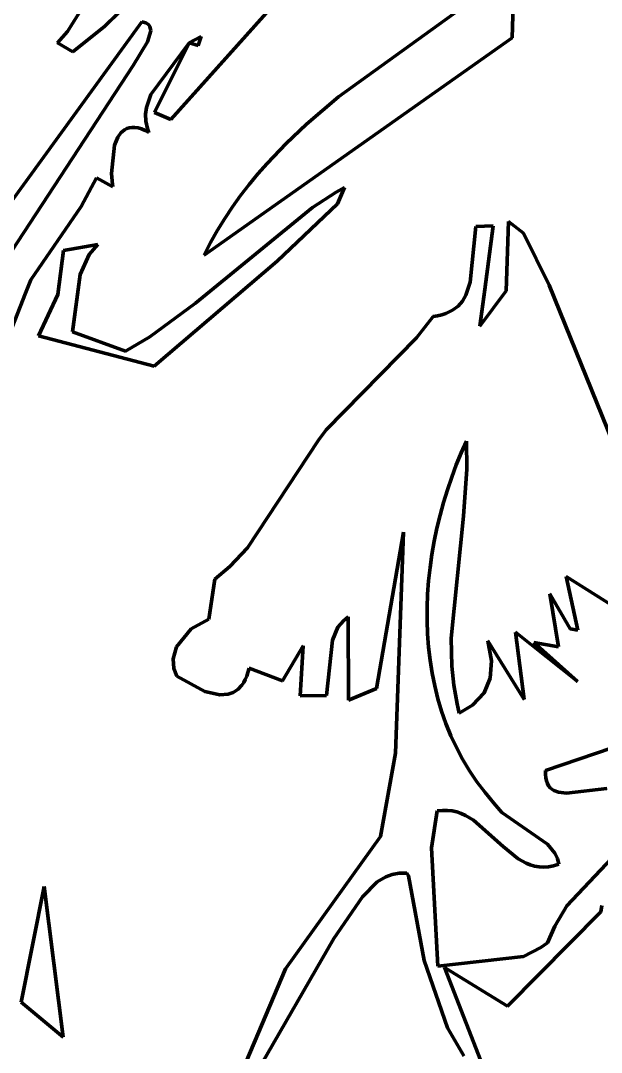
# Model space of a CAD drawing. Header units: millimetres. Extents: x 0 to 11, y 0 to 14.1.
# Drawn here: x 1.974 to 2.447, y 7.477 to 8.318 of the extents above; entities that cross this region are included whole.
import ezdxf

# ---------------------------------------------------------------- set-up
doc = ezdxf.new("R2010")
doc.units = ezdxf.units.MM
doc.layers.add('color#010101ff', color=7, linetype='CONTINUOUS', lineweight=100)
doc.layers.add('color#fefefeff', color=7, linetype='CONTINUOUS', lineweight=100)

msp = doc.modelspace()

# ---------------------------------------------------------------- linework, layer by layer
at = {"layer": 'color#010101ff'}
for p, q in [((2.09646, 8.23778), (2.27631, 8.43855)), ((2.1378, 8.40801), (2.04292, 8.31378)), ((2.01246, 8.30951), (2.06791, 8.39961)), ((2.37479, 8.30451), (2.37602, 8.35056)), ((2.35387, 8.34343), (2.23328, 8.25616)), ((1.92045, 8.10748), (2.073, 8.31742)), ((2.04292, 8.31378), (2.01672, 8.29294)), ((2.073, 8.31742), (2.07611, 8.3167)), ((2.07611, 8.3167), (2.07827, 8.31538)), ((2.07827, 8.31538), (2.07959, 8.31354)), ((2.07959, 8.31354), (2.08018, 8.30999)), ((2.00414, 8.30044), (2.01246, 8.30951)), ((2.08018, 8.30999), (2.07767, 8.30105)), ((2.11155, 8.3002), (2.12137, 8.30549)), ((2.12137, 8.30549), (2.1188, 8.29807)), ((2.12376, 8.12714), (2.37479, 8.30451)), ((2.01672, 8.29294), (2.00414, 8.30044)), ((2.07767, 8.30105), (2.06594, 8.28186)), ((2.08029, 8.25811), (2.11155, 8.3002)), ((2.11155, 8.3002), (2.08339, 8.24356)), ((2.1188, 8.29807), (2.11155, 8.3002)), ((2.06594, 8.28186), (1.94003, 8.08984)), ((2.07668, 8.24761), (2.08029, 8.25811)), ((2.23328, 8.25616), (2.20716, 8.23395)), ((2.07604, 8.24208), (2.07668, 8.24761)), ((2.07632, 8.23635), (2.07604, 8.24208)), ((2.07764, 8.23039), (2.07632, 8.23635)), ((2.08339, 8.24356), (2.09646, 8.23778)), ((2.05582, 8.22686), (2.05894, 8.22947)), ((2.05894, 8.22947), (2.06075, 8.23038)), ((2.06075, 8.23038), (2.06274, 8.231)), ((2.06274, 8.231), (2.06491, 8.2313)), ((2.06491, 8.2313), (2.06726, 8.23127)), ((2.06726, 8.23127), (2.06982, 8.23088)), ((2.06982, 8.23088), (2.07258, 8.2301)), ((2.07258, 8.2301), (2.07555, 8.22892)), ((2.07555, 8.22892), (2.07873, 8.22732)), ((2.07873, 8.22732), (2.07764, 8.23039)), ((2.20716, 8.23395), (2.19062, 8.21834)), ((2.05061, 8.21682), (2.05332, 8.22336)), ((2.05332, 8.22336), (2.05582, 8.22686)), ((2.04824, 8.19365), (2.05061, 8.21682)), ((2.19062, 8.21834), (2.17496, 8.20198)), ((2.17496, 8.20198), (2.16749, 8.19349)), ((2.02348, 8.16691), (2.03594, 8.19035)), ((2.03594, 8.19035), (2.04927, 8.18295)), ((2.04899, 8.18477), (2.04824, 8.19365)), ((2.16749, 8.19349), (2.1603, 8.18478)), ((2.04927, 8.18295), (2.04899, 8.18477)), ((2.1603, 8.18478), (2.15339, 8.17583)), ((2.23137, 8.17851), (2.21193, 8.16606)), ((2.23808, 8.18234), (2.23137, 8.17851)), ((2.23236, 8.16908), (2.23808, 8.18234)), ((2.15339, 8.17583), (2.14679, 8.16664)), ((2.18315, 8.12222), (2.23236, 8.16908)), ((1.98239, 8.10708), (2.02348, 8.16691)), ((2.21193, 8.16606), (2.11667, 8.08801)), ((2.14679, 8.16664), (2.14051, 8.15718)), ((2.14051, 8.15718), (2.13456, 8.14746)), ((2.37178, 8.1545), (2.36979, 8.09823)), ((2.38392, 8.14516), (2.37178, 8.1545)), ((2.13456, 8.14746), (2.12898, 8.13744)), ((2.34515, 8.15042), (2.34063, 8.10528)), ((2.35934, 8.15106), (2.34515, 8.15042)), ((2.35243, 8.09908), (2.35934, 8.15106)), ((2.40485, 8.10279), (2.38392, 8.14516)), ((2.03711, 8.136), (2.00905, 8.13085)), ((2.02997, 8.12782), (2.03711, 8.136)), ((2.12898, 8.13744), (2.12376, 8.12714)), ((2.00905, 8.13085), (2.00438, 8.09509)), ((2.02258, 8.11152), (2.02997, 8.12782)), ((2.08293, 8.03662), (2.18315, 8.12222)), ((2.01646, 8.06473), (2.02258, 8.11152)), ((1.97822, 8.09622), (1.98239, 8.10708)), ((2.34063, 8.10528), (2.33696, 8.09444)), ((2.46121, 7.96371), (2.40485, 8.10279)), ((1.92166, 7.95253), (1.97822, 8.09622)), ((2.00438, 8.09509), (1.98864, 8.06141)), ((2.33696, 8.09444), (2.33417, 8.08976)), ((2.34846, 8.06919), (2.35243, 8.09908)), ((2.36979, 8.09823), (2.34846, 8.06919)), ((2.11667, 8.08801), (2.07956, 8.06071)), ((2.3306, 8.08568), (2.32612, 8.08227)), ((2.33417, 8.08976), (2.3306, 8.08568)), ((2.31026, 8.07725), (2.29689, 8.05986)), ((2.31402, 8.07782), (2.31026, 8.07725)), ((2.31747, 8.07861), (2.31402, 8.07782)), ((2.32063, 8.07963), (2.31747, 8.07861)), ((2.32351, 8.08085), (2.32063, 8.07963)), ((2.32612, 8.08227), (2.32351, 8.08085)), ((1.98864, 8.06141), (2.08293, 8.03662)), ((2.05969, 8.04889), (2.01646, 8.06473)), ((2.07956, 8.06071), (2.05969, 8.04889)), ((2.29689, 8.05986), (2.22325, 7.9847)), ((2.22325, 7.9847), (2.21681, 7.97639)), ((2.21681, 7.97639), (2.15894, 7.88862)), ((2.33326, 7.96596), (2.33756, 7.97564)), ((2.33756, 7.97564), (2.33782, 7.95265)), ((2.32923, 7.9561), (2.33326, 7.96596)), ((2.32548, 7.94606), (2.32923, 7.9561)), ((2.33782, 7.95265), (2.33498, 7.91435)), ((2.32201, 7.93586), (2.32548, 7.94606)), ((2.31883, 7.92553), (2.32201, 7.93586)), ((2.31597, 7.91507), (2.31883, 7.92553)), ((2.31342, 7.90452), (2.31597, 7.91507)), ((2.33498, 7.91435), (2.32498, 7.81486)), ((2.26425, 7.77395), (2.28631, 7.90139)), ((2.28631, 7.90139), (2.27956, 7.72103)), ((2.3112, 7.89387), (2.31342, 7.90452)), ((2.30932, 7.88315), (2.3112, 7.89387)), ((2.15894, 7.88862), (2.14472, 7.87322)), ((2.3078, 7.87238), (2.30932, 7.88315)), ((2.14472, 7.87322), (2.13255, 7.86287)), ((2.30663, 7.86158), (2.3078, 7.87238)), ((2.13255, 7.86287), (2.12761, 7.83041)), ((2.30584, 7.85075), (2.30663, 7.86158)), ((2.42818, 7.82152), (2.41867, 7.86504)), ((2.41867, 7.86504), (2.46697, 7.83464)), ((2.30543, 7.83993), (2.30584, 7.85075)), ((2.41247, 7.80777), (2.40542, 7.85102)), ((2.40542, 7.85102), (2.42192, 7.82246)), ((2.23719, 7.82916), (2.24118, 7.83227)), ((2.24118, 7.83227), (2.24138, 7.76438)), ((2.30541, 7.82912), (2.30543, 7.83993)), ((2.12761, 7.83041), (2.11319, 7.82247)), ((2.22826, 7.81332), (2.23267, 7.82378)), ((2.23267, 7.82378), (2.23719, 7.82916)), ((2.3058, 7.81834), (2.30541, 7.82912)), ((2.11319, 7.82247), (2.10116, 7.80776)), ((2.30661, 7.80761), (2.3058, 7.81834)), ((2.38446, 7.76501), (2.37736, 7.8198)), ((2.37736, 7.8198), (2.42797, 7.77951)), ((2.42192, 7.82246), (2.42818, 7.82152)), ((2.10116, 7.80776), (2.09841, 7.79808)), ((2.18765, 7.78018), (2.2044, 7.80876)), ((2.2044, 7.80876), (2.20198, 7.76779)), ((2.22354, 7.76814), (2.22826, 7.81332)), ((2.30784, 7.79695), (2.30661, 7.80761)), ((2.32498, 7.81486), (2.32553, 7.79193)), ((2.35794, 7.79649), (2.35483, 7.81272)), ((2.35483, 7.81272), (2.38446, 7.76501)), ((2.42797, 7.77951), (2.39245, 7.81133)), ((2.39245, 7.81133), (2.41247, 7.80777)), ((2.09841, 7.79808), (2.09908, 7.79003)), ((2.09908, 7.79003), (2.10159, 7.78401)), ((2.15945, 7.78697), (2.1603, 7.79041)), ((2.1603, 7.79041), (2.18765, 7.78018)), ((2.30951, 7.78638), (2.30784, 7.79695)), ((2.32553, 7.79193), (2.3271, 7.77664)), ((2.35693, 7.78235), (2.35794, 7.79649)), ((2.10159, 7.78401), (2.1243, 7.77129)), ((2.15726, 7.78111), (2.15844, 7.78388)), ((2.15844, 7.78388), (2.15945, 7.78697)), ((2.31163, 7.7759), (2.30951, 7.78638)), ((2.3518, 7.77031), (2.35693, 7.78235)), ((2.15112, 7.77306), (2.15446, 7.77651)), ((2.15446, 7.77651), (2.15593, 7.77866)), ((2.15593, 7.77866), (2.15726, 7.78111)), ((2.24138, 7.76438), (2.26425, 7.77395)), ((2.3142, 7.76554), (2.31163, 7.7759)), ((2.3271, 7.77664), (2.32982, 7.76135)), ((2.1243, 7.77129), (2.13639, 7.76872)), ((2.13639, 7.76872), (2.14317, 7.76925)), ((2.14317, 7.76925), (2.14733, 7.77067)), ((2.14733, 7.77067), (2.15112, 7.77306)), ((2.20198, 7.76779), (2.22354, 7.76814)), ((2.31725, 7.75532), (2.3142, 7.76554)), ((2.34253, 7.76038), (2.3518, 7.77031)), ((2.32982, 7.76135), (2.33166, 7.75371)), ((2.33166, 7.75371), (2.34253, 7.76038)), ((2.32077, 7.74525), (2.31725, 7.75532)), ((2.32479, 7.73535), (2.32077, 7.74525)), ((2.52046, 7.74748), (2.40203, 7.70702)), ((2.32931, 7.72564), (2.32479, 7.73535)), ((2.33434, 7.71613), (2.32931, 7.72564)), ((2.27956, 7.72103), (2.26748, 7.65321)), ((2.3399, 7.70684), (2.33434, 7.71613)), ((2.34599, 7.69779), (2.3399, 7.70684)), ((2.40203, 7.70702), (2.40199, 7.70381)), ((2.35263, 7.68899), (2.34599, 7.69779)), ((2.40199, 7.70381), (2.40222, 7.70096)), ((2.40222, 7.70096), (2.40273, 7.69848)), ((2.40273, 7.69848), (2.40348, 7.69632)), ((2.35982, 7.68047), (2.35263, 7.68899)), ((2.40348, 7.69632), (2.40447, 7.69447)), ((2.40447, 7.69447), (2.40568, 7.69292)), ((2.40568, 7.69292), (2.40709, 7.69165)), ((2.40709, 7.69165), (2.40868, 7.69062)), ((2.40868, 7.69062), (2.41238, 7.68925)), ((2.41238, 7.68925), (2.41895, 7.68857)), ((2.41895, 7.68857), (2.45193, 7.69233)), ((2.30892, 7.64383), (2.31369, 7.67403)), ((2.31369, 7.67403), (2.31793, 7.6745)), ((2.31793, 7.6745), (2.32199, 7.67449)), ((2.32199, 7.67449), (2.32588, 7.67403)), ((2.32588, 7.67403), (2.32961, 7.67317)), ((2.32961, 7.67317), (2.33321, 7.67194)), ((2.36635, 7.67267), (2.35982, 7.68047)), ((2.40353, 7.64697), (2.36635, 7.67267)), ((2.33321, 7.67194), (2.33667, 7.67038)), ((2.33667, 7.67038), (2.34328, 7.66641)), ((2.34328, 7.66641), (2.36735, 7.64491)), ((2.48588, 7.66724), (2.41926, 7.59673)), ((2.26748, 7.65321), (2.19006, 7.54533)), ((2.40963, 7.63958), (2.40353, 7.64697)), ((2.31421, 7.54756), (2.30892, 7.64383)), ((2.36735, 7.64491), (2.37952, 7.63504)), ((2.41166, 7.63528), (2.40963, 7.63958)), ((2.37952, 7.63504), (2.38603, 7.63138)), ((2.38603, 7.63138), (2.38943, 7.63)), ((2.40853, 7.62918), (2.41286, 7.63049)), ((2.41286, 7.63049), (2.41166, 7.63528)), ((2.2718, 7.6204), (2.27701, 7.62226)), ((2.27701, 7.62226), (2.28269, 7.62323)), ((2.28269, 7.62323), (2.28889, 7.6232)), ((2.28889, 7.6232), (2.29018, 7.62104)), ((2.38943, 7.63), (2.39296, 7.62898)), ((2.39296, 7.62898), (2.39661, 7.62835)), ((2.39661, 7.62835), (2.40042, 7.62815)), ((2.40042, 7.62815), (2.40439, 7.62841)), ((2.40439, 7.62841), (2.40853, 7.62918)), ((2.25273, 7.60393), (2.26473, 7.61618)), ((2.26473, 7.61618), (2.2718, 7.6204)), ((2.29018, 7.62104), (2.30311, 7.55203)), ((1.99338, 7.61228), (1.9746, 7.51798)), ((2.00872, 7.4895), (1.99338, 7.61228)), ((2.22929, 7.57001), (2.25273, 7.60393)), ((2.41926, 7.59673), (2.40938, 7.58015)), ((2.44695, 7.59186), (2.44793, 7.59688)), ((2.37083, 7.51489), (2.44695, 7.59186)), ((2.40938, 7.58015), (2.40357, 7.56657)), ((2.16564, 7.45915), (2.22929, 7.57001)), ((2.40357, 7.56657), (2.39821, 7.56266)), ((2.38394, 7.55542), (2.31421, 7.54756)), ((2.39821, 7.56266), (2.38394, 7.55542)), ((2.30311, 7.55203), (2.32193, 7.49728)), ((2.35502, 7.45561), (2.31947, 7.54628)), ((2.31947, 7.54628), (2.32084, 7.54544)), ((2.19006, 7.54533), (2.14982, 7.45031)), ((2.32084, 7.54544), (2.37083, 7.51489)), ((1.9746, 7.51798), (2.00872, 7.4895)), ((2.32193, 7.49728), (2.33542, 7.47431))]:
    msp.add_line(p, q, dxfattribs=at)
at = {"layer": 'color#fefefeff'}
for p, q in [((2.27631, 8.43855), (2.09646, 8.23778)), ((2.04292, 8.31378), (2.1378, 8.40801)), ((2.06791, 8.39961), (2.01246, 8.30951)), ((2.37602, 8.35056), (2.37479, 8.30451)), ((2.23328, 8.25616), (2.35387, 8.34343)), ((2.073, 8.31742), (1.92045, 8.10748)), ((2.01672, 8.29294), (2.04292, 8.31378)), ((2.07611, 8.3167), (2.073, 8.31742)), ((2.07827, 8.31538), (2.07611, 8.3167)), ((2.07959, 8.31354), (2.07827, 8.31538)), ((2.08018, 8.30999), (2.07959, 8.31354)), ((2.01246, 8.30951), (2.00414, 8.30044)), ((2.07767, 8.30105), (2.08018, 8.30999)), ((2.12137, 8.30549), (2.11155, 8.3002)), ((2.1188, 8.29807), (2.12137, 8.30549)), ((2.37479, 8.30451), (2.12376, 8.12714)), ((2.00414, 8.30044), (2.01672, 8.29294)), ((2.06594, 8.28186), (2.07767, 8.30105)), ((2.11155, 8.3002), (2.08029, 8.25811)), ((2.08339, 8.24356), (2.11155, 8.3002)), ((2.11155, 8.3002), (2.1188, 8.29807)), ((1.94003, 8.08984), (2.06594, 8.28186)), ((2.08029, 8.25811), (2.07668, 8.24761)), ((2.20716, 8.23395), (2.23328, 8.25616)), ((2.07668, 8.24761), (2.07604, 8.24208)), ((2.07604, 8.24208), (2.07632, 8.23635)), ((2.07632, 8.23635), (2.07764, 8.23039)), ((2.09646, 8.23778), (2.08339, 8.24356)), ((2.05894, 8.22947), (2.05582, 8.22686)), ((2.06075, 8.23038), (2.05894, 8.22947)), ((2.06274, 8.231), (2.06075, 8.23038)), ((2.06491, 8.2313), (2.06274, 8.231)), ((2.06726, 8.23127), (2.06491, 8.2313)), ((2.06982, 8.23088), (2.06726, 8.23127)), ((2.07258, 8.2301), (2.06982, 8.23088)), ((2.07555, 8.22892), (2.07258, 8.2301)), ((2.07873, 8.22732), (2.07555, 8.22892)), ((2.07764, 8.23039), (2.07873, 8.22732)), ((2.19062, 8.21834), (2.20716, 8.23395)), ((2.05332, 8.22336), (2.05061, 8.21682)), ((2.05582, 8.22686), (2.05332, 8.22336)), ((2.05061, 8.21682), (2.04824, 8.19365)), ((2.17496, 8.20198), (2.19062, 8.21834)), ((2.16749, 8.19349), (2.17496, 8.20198)), ((2.03594, 8.19035), (2.02348, 8.16691)), ((2.04927, 8.18295), (2.03594, 8.19035)), ((2.04824, 8.19365), (2.04899, 8.18477)), ((2.1603, 8.18478), (2.16749, 8.19349)), ((2.04899, 8.18477), (2.04927, 8.18295)), ((2.15339, 8.17583), (2.1603, 8.18478)), ((2.21193, 8.16606), (2.23137, 8.17851)), ((2.23137, 8.17851), (2.23808, 8.18234)), ((2.23808, 8.18234), (2.23236, 8.16908)), ((2.14679, 8.16664), (2.15339, 8.17583)), ((2.23236, 8.16908), (2.18315, 8.12222)), ((2.02348, 8.16691), (1.98239, 8.10708)), ((2.11667, 8.08801), (2.21193, 8.16606)), ((2.14051, 8.15718), (2.14679, 8.16664)), ((2.13456, 8.14746), (2.14051, 8.15718)), ((2.36979, 8.09823), (2.37178, 8.1545)), ((2.37178, 8.1545), (2.38392, 8.14516)), ((2.12898, 8.13744), (2.13456, 8.14746)), ((2.34063, 8.10528), (2.34515, 8.15042)), ((2.34515, 8.15042), (2.35934, 8.15106)), ((2.35934, 8.15106), (2.35243, 8.09908)), ((2.38392, 8.14516), (2.40485, 8.10279)), ((2.00905, 8.13085), (2.03711, 8.136)), ((2.03711, 8.136), (2.02997, 8.12782)), ((2.12376, 8.12714), (2.12898, 8.13744)), ((2.00438, 8.09509), (2.00905, 8.13085)), ((2.02997, 8.12782), (2.02258, 8.11152)), ((2.18315, 8.12222), (2.08293, 8.03662)), ((2.02258, 8.11152), (2.01646, 8.06473)), ((1.98239, 8.10708), (1.97822, 8.09622)), ((2.33696, 8.09444), (2.34063, 8.10528)), ((2.40485, 8.10279), (2.46121, 7.96371)), ((1.97822, 8.09622), (1.92166, 7.95253)), ((1.98864, 8.06141), (2.00438, 8.09509)), ((2.33417, 8.08976), (2.33696, 8.09444)), ((2.35243, 8.09908), (2.34846, 8.06919)), ((2.34846, 8.06919), (2.36979, 8.09823)), ((2.07956, 8.06071), (2.11667, 8.08801)), ((2.32612, 8.08227), (2.3306, 8.08568)), ((2.3306, 8.08568), (2.33417, 8.08976)), ((2.29689, 8.05986), (2.31026, 8.07725)), ((2.31026, 8.07725), (2.31402, 8.07782)), ((2.31402, 8.07782), (2.31747, 8.07861)), ((2.31747, 8.07861), (2.32063, 8.07963)), ((2.32063, 8.07963), (2.32351, 8.08085)), ((2.32351, 8.08085), (2.32612, 8.08227)), ((2.08293, 8.03662), (1.98864, 8.06141)), ((2.01646, 8.06473), (2.05969, 8.04889)), ((2.05969, 8.04889), (2.07956, 8.06071)), ((2.22325, 7.9847), (2.29689, 8.05986)), ((2.21681, 7.97639), (2.22325, 7.9847)), ((2.15894, 7.88862), (2.21681, 7.97639)), ((2.33756, 7.97564), (2.33326, 7.96596)), ((2.33782, 7.95265), (2.33756, 7.97564)), ((2.33326, 7.96596), (2.32923, 7.9561)), ((2.32923, 7.9561), (2.32548, 7.94606)), ((2.33498, 7.91435), (2.33782, 7.95265)), ((2.32548, 7.94606), (2.32201, 7.93586)), ((2.32201, 7.93586), (2.31883, 7.92553)), ((2.31883, 7.92553), (2.31597, 7.91507)), ((2.31597, 7.91507), (2.31342, 7.90452)), ((2.32498, 7.81486), (2.33498, 7.91435)), ((2.28631, 7.90139), (2.26425, 7.77395)), ((2.27956, 7.72103), (2.28631, 7.90139)), ((2.31342, 7.90452), (2.3112, 7.89387)), ((2.3112, 7.89387), (2.30932, 7.88315)), ((2.14472, 7.87322), (2.15894, 7.88862)), ((2.30932, 7.88315), (2.3078, 7.87238)), ((2.13255, 7.86287), (2.14472, 7.87322)), ((2.3078, 7.87238), (2.30663, 7.86158)), ((2.12761, 7.83041), (2.13255, 7.86287)), ((2.30663, 7.86158), (2.30584, 7.85075)), ((2.46697, 7.83464), (2.41867, 7.86504)), ((2.41867, 7.86504), (2.42818, 7.82152)), ((2.30584, 7.85075), (2.30543, 7.83993)), ((2.42192, 7.82246), (2.40542, 7.85102)), ((2.40542, 7.85102), (2.41247, 7.80777)), ((2.24118, 7.83227), (2.23719, 7.82916)), ((2.24138, 7.76438), (2.24118, 7.83227)), ((2.30543, 7.83993), (2.30541, 7.82912)), ((2.11319, 7.82247), (2.12761, 7.83041)), ((2.23267, 7.82378), (2.22826, 7.81332)), ((2.23719, 7.82916), (2.23267, 7.82378)), ((2.30541, 7.82912), (2.3058, 7.81834)), ((2.10116, 7.80776), (2.11319, 7.82247)), ((2.3058, 7.81834), (2.30661, 7.80761)), ((2.42797, 7.77951), (2.37736, 7.8198)), ((2.37736, 7.8198), (2.38446, 7.76501)), ((2.42818, 7.82152), (2.42192, 7.82246)), ((2.09841, 7.79808), (2.10116, 7.80776)), ((2.2044, 7.80876), (2.18765, 7.78018)), ((2.20198, 7.76779), (2.2044, 7.80876)), ((2.22826, 7.81332), (2.22354, 7.76814)), ((2.30661, 7.80761), (2.30784, 7.79695)), ((2.32553, 7.79193), (2.32498, 7.81486)), ((2.38446, 7.76501), (2.35483, 7.81272)), ((2.35483, 7.81272), (2.35794, 7.79649)), ((2.41247, 7.80777), (2.39245, 7.81133)), ((2.39245, 7.81133), (2.42797, 7.77951)), ((2.09908, 7.79003), (2.09841, 7.79808)), ((2.10159, 7.78401), (2.09908, 7.79003)), ((2.1603, 7.79041), (2.15945, 7.78697)), ((2.18765, 7.78018), (2.1603, 7.79041)), ((2.30784, 7.79695), (2.30951, 7.78638)), ((2.3271, 7.77664), (2.32553, 7.79193)), ((2.35794, 7.79649), (2.35693, 7.78235)), ((2.1243, 7.77129), (2.10159, 7.78401)), ((2.15844, 7.78388), (2.15726, 7.78111)), ((2.15945, 7.78697), (2.15844, 7.78388)), ((2.30951, 7.78638), (2.31163, 7.7759)), ((2.35693, 7.78235), (2.3518, 7.77031)), ((2.15446, 7.77651), (2.15112, 7.77306)), ((2.15593, 7.77866), (2.15446, 7.77651)), ((2.15726, 7.78111), (2.15593, 7.77866)), ((2.26425, 7.77395), (2.24138, 7.76438)), ((2.31163, 7.7759), (2.3142, 7.76554)), ((2.32982, 7.76135), (2.3271, 7.77664)), ((2.13639, 7.76872), (2.1243, 7.77129)), ((2.14317, 7.76925), (2.13639, 7.76872)), ((2.14733, 7.77067), (2.14317, 7.76925)), ((2.15112, 7.77306), (2.14733, 7.77067)), ((2.22354, 7.76814), (2.20198, 7.76779)), ((2.3142, 7.76554), (2.31725, 7.75532)), ((2.3518, 7.77031), (2.34253, 7.76038)), ((2.33166, 7.75371), (2.32982, 7.76135)), ((2.34253, 7.76038), (2.33166, 7.75371)), ((2.31725, 7.75532), (2.32077, 7.74525)), ((2.32077, 7.74525), (2.32479, 7.73535)), ((2.40203, 7.70702), (2.52046, 7.74748)), ((2.32479, 7.73535), (2.32931, 7.72564)), ((2.32931, 7.72564), (2.33434, 7.71613)), ((2.26748, 7.65321), (2.27956, 7.72103)), ((2.33434, 7.71613), (2.3399, 7.70684)), ((2.3399, 7.70684), (2.34599, 7.69779)), ((2.40199, 7.70381), (2.40203, 7.70702)), ((2.34599, 7.69779), (2.35263, 7.68899)), ((2.40222, 7.70096), (2.40199, 7.70381)), ((2.40273, 7.69848), (2.40222, 7.70096)), ((2.40348, 7.69632), (2.40273, 7.69848)), ((2.35263, 7.68899), (2.35982, 7.68047)), ((2.40447, 7.69447), (2.40348, 7.69632)), ((2.40568, 7.69292), (2.40447, 7.69447)), ((2.40709, 7.69165), (2.40568, 7.69292)), ((2.40868, 7.69062), (2.40709, 7.69165)), ((2.41238, 7.68925), (2.40868, 7.69062)), ((2.41895, 7.68857), (2.41238, 7.68925)), ((2.45193, 7.69233), (2.41895, 7.68857)), ((2.31369, 7.67403), (2.30892, 7.64383)), ((2.31793, 7.6745), (2.31369, 7.67403)), ((2.32199, 7.67449), (2.31793, 7.6745)), ((2.32588, 7.67403), (2.32199, 7.67449)), ((2.32961, 7.67317), (2.32588, 7.67403)), ((2.33321, 7.67194), (2.32961, 7.67317)), ((2.35982, 7.68047), (2.36635, 7.67267)), ((2.36635, 7.67267), (2.40353, 7.64697)), ((2.33667, 7.67038), (2.33321, 7.67194)), ((2.34328, 7.66641), (2.33667, 7.67038)), ((2.36735, 7.64491), (2.34328, 7.66641)), ((2.41926, 7.59673), (2.48588, 7.66724)), ((2.19006, 7.54533), (2.26748, 7.65321)), ((2.40353, 7.64697), (2.40963, 7.63958)), ((2.30892, 7.64383), (2.31421, 7.54756)), ((2.37952, 7.63504), (2.36735, 7.64491)), ((2.40963, 7.63958), (2.41166, 7.63528)), ((2.38603, 7.63138), (2.37952, 7.63504)), ((2.38943, 7.63), (2.38603, 7.63138)), ((2.41286, 7.63049), (2.40853, 7.62918)), ((2.41166, 7.63528), (2.41286, 7.63049)), ((2.27701, 7.62226), (2.2718, 7.6204)), ((2.28269, 7.62323), (2.27701, 7.62226)), ((2.28889, 7.6232), (2.28269, 7.62323)), ((2.29018, 7.62104), (2.28889, 7.6232)), ((2.39296, 7.62898), (2.38943, 7.63)), ((2.39661, 7.62835), (2.39296, 7.62898)), ((2.40042, 7.62815), (2.39661, 7.62835)), ((2.40439, 7.62841), (2.40042, 7.62815)), ((2.40853, 7.62918), (2.40439, 7.62841)), ((2.26473, 7.61618), (2.25273, 7.60393)), ((2.2718, 7.6204), (2.26473, 7.61618)), ((2.30311, 7.55203), (2.29018, 7.62104)), ((1.9746, 7.51798), (1.99338, 7.61228)), ((1.99338, 7.61228), (2.00872, 7.4895)), ((2.25273, 7.60393), (2.22929, 7.57001)), ((2.40938, 7.58015), (2.41926, 7.59673)), ((2.44793, 7.59688), (2.44695, 7.59186)), ((2.44695, 7.59186), (2.37083, 7.51489)), ((2.40357, 7.56657), (2.40938, 7.58015)), ((2.22929, 7.57001), (2.16564, 7.45915)), ((2.39821, 7.56266), (2.40357, 7.56657)), ((2.31421, 7.54756), (2.38394, 7.55542)), ((2.38394, 7.55542), (2.39821, 7.56266)), ((2.32193, 7.49728), (2.30311, 7.55203)), ((2.32084, 7.54544), (2.31947, 7.54628)), ((2.31947, 7.54628), (2.35502, 7.45561)), ((2.14982, 7.45031), (2.19006, 7.54533)), ((2.37083, 7.51489), (2.32084, 7.54544)), ((2.00872, 7.4895), (1.9746, 7.51798)), ((2.33542, 7.47431), (2.32193, 7.49728))]:
    msp.add_line(p, q, dxfattribs=at)

doc.saveas('drawing.dxf')
